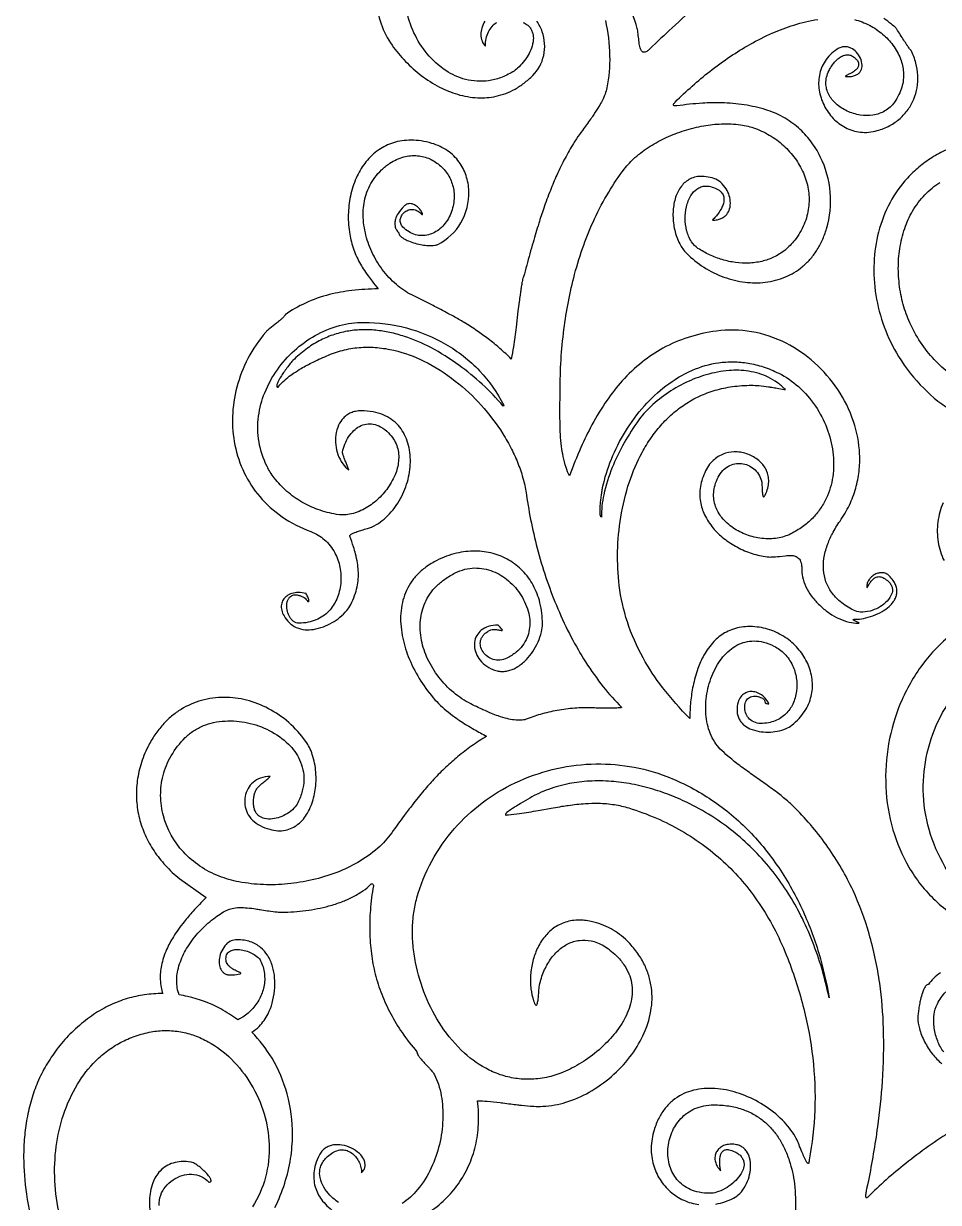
# Model space of a CAD drawing. Header units: metres. Extents: x 423 to 488, y 56 to 176.
# Drawn here: x 426.16 to 455.78, y 77.46 to 115.62 of the extents above; entities that cross this region are included whole.
import ezdxf

# ---------------------------------------------------------------- set-up
doc = ezdxf.new("R2010")
doc.units = ezdxf.units.M

msp = doc.modelspace()

# ---------------------------------------------------------------- linework, layer by layer
for points in [[(437.593833, 116.386056, 0.073475), (437.734302, 115.613564, 0.073555), (438.091886, 114.915508, 0.037257), (438.529012, 114.390948, 0.037556), (439.035367, 113.940975, 0.042413), (439.629759, 113.562786, 0.047984), (440.206945, 113.328234, 0.060043), (440.863694, 113.215397, 0.066926), (441.459969, 113.265268, 0.036944), (441.7709, 113.358375, 0.036175), (442.071194, 113.498695, 0.035987), (442.362326, 113.690012, 0.033029), (442.647787, 113.940059, 0.14417), (442.998778, 114.584026, 0.136793), (442.953113, 115.354061, 0.069472), (442.781843, 115.691351, 0.074681)], [(448.016311, 116.26735, 0.004111), (447.156168, 115.480109, 0.004834), (446.436821, 114.797685, -0.033739), (446.359444, 114.732342, -0.055678), (446.306161, 114.701651, -0.084784), (446.252948, 114.688506, -0.116094), (446.21317, 114.694849, -0.100345), (446.182032, 114.715667, -0.070512), (446.150332, 114.758184, -0.040498), (446.130643, 114.802399, -0.02679), (446.110133, 114.872559, -0.023126), (446.093886, 114.959571, -0.009298), (446.067596, 115.17805, 0.012), (446.041772, 115.383305, 0.032267), (446.025443, 115.458558, 0.028306), (445.677396, 116.459065, 0.029523)], [(442.339121, 115.656708, -0.048279), (442.459427, 115.58126, -0.05646), (442.546726, 115.496707, -0.056571), (442.608242, 115.401899, -0.055536), (442.647883, 115.293831, -0.085272), (442.662312, 115.089475, -0.063507), (442.600739, 114.822283, -0.042934), (442.495532, 114.598313, -0.037986), (442.337471, 114.367719, -0.037778), (442.156348, 114.174212, -0.050669), (441.997858, 114.055797, -0.046985), (441.601725, 113.866141, -0.051837), (441.215744, 113.767979, -0.05049), (440.843199, 113.751368, -0.049775), (440.469533, 113.810061, -0.084089), (439.831195, 114.097464, -0.072281), (439.228216, 114.642694, -0.063641), (438.800793, 115.318078, -0.064352), (438.560699, 116.071245, -0.076305)], [(444.996843, 115.719337, -0.049644), (445.13448, 114.579336, -0.05464), (445.042507, 113.539557, -0.040624), (444.984182, 113.33565, -0.030476), (444.868798, 113.077783, -0.018343), (444.755911, 112.879866, -0.01305), (444.580121, 112.612213, -0.004944), (444.518528, 112.52541, -0.001165), (444.252723, 112.160342, 0.007081), (444.061601, 111.891214, 0.012923), (443.962854, 111.739668, 0.016703), (443.6891, 111.259604, 0.015251), (443.423494, 110.715811, 0.012153), (443.214124, 110.219976, 0.010585), (442.999879, 109.640388, 0.007497), (442.839375, 109.15264, 0.005971), (442.654419, 108.535036, 0.00295), (442.551768, 108.168599, 0.00145), (442.349527, 107.421393, 0.312404), (442.341062, 107.415533, 0.034538), (442.316727, 107.334147, 0.010472), (442.302388, 107.263618, 0.005955), (442.281264, 107.138846, 0.002899), (442.267954, 107.050785, 0.002211), (442.251684, 106.935148), (442.236531, 106.822711, 0.004341), (442.205762, 106.607077, 0.003122), (442.16746, 106.306651), (442.106236, 105.789272, -0.008334), (442.019389, 105.15713, -0.013226), (441.947532, 104.761459, 0.01656), (441.583421, 105.102219, 0.016677), (441.200196, 105.415821, 0.014391), (440.839724, 105.675175, 0.013006), (440.425761, 105.939867, 0.009204), (440.075196, 106.142675, 0.007016), (439.606972, 106.393646, 0.002825), (439.420141, 106.489104, 0.000764), (438.726577, 106.837211, -0.062655), (438.231825, 107.167612, -0.055146), (437.77313, 107.663279, -0.050744), (437.434567, 108.234419, -0.052288), (437.226217, 108.844258, -0.061529), (437.158099, 109.510875, -0.070818), (437.252391, 110.086113, -0.041452), (437.370866, 110.37704, -0.04243), (437.532432, 110.637982, -0.044253), (437.74842, 110.880475, -0.041698), (438.018202, 111.094805, -0.080401), (438.469249, 111.300326, -0.08945), (438.913697, 111.339837, -0.082403), (439.313242, 111.23603, -0.080374), (439.667368, 111.00451, -0.079078), (439.930908, 110.674269, -0.079697), (440.07729, 110.281387, -0.0863), (440.088758, 109.83032, -0.07939), (439.941542, 109.363032, -0.098975), (439.641996, 108.977831, -0.114996), (439.268902, 108.781909, -0.065314), (439.055721, 108.755312, -0.066762), (438.847554, 108.784573, -0.06812), (438.641761, 108.873774, -0.060164), (438.442157, 109.030362, -0.112811), (438.369979, 109.145302, -0.117736), (438.356767, 109.274821, -0.092312), (438.395274, 109.392266, -0.082434), (438.480581, 109.500957, -0.08539), (438.599406, 109.577204, -0.092782), (438.726515, 109.604974, -0.110296), (438.8683, 109.577758, -0.094291), (439.007482, 109.483075, 0.035398), (439.053414, 109.443224, 0.120149), (439.070098, 109.436077, 0.171494), (439.076796, 109.437255, 0.198514), (439.080456, 109.441922, 0.094224), (439.081051, 109.448887, 0.045689), (439.078291, 109.462936, 0.074809), (439.047607, 109.529032, 0.041159), (438.966067, 109.632753, 0.060029), (438.845966, 109.734401, 0.081764), (438.740131, 109.781574, 0.062967), (438.67077, 109.790668, 0.067663), (438.606184, 109.78219, 0.071376), (438.539246, 109.753243, 0.05875), (438.469805, 109.698449, 0.052553), (438.287166, 109.472776, 0.073423), (438.200542, 109.283296, 0.058198), (438.18036, 109.162798, 0.067017), (438.189287, 109.056958, 0.075829), (438.231544, 108.9478, 0.066267), (438.312819, 108.841563, 0.106211), (438.322115, 108.798298, 0.075172), (438.355841, 108.746063, 0.046197), (438.399637, 108.704844, 0.031849), (438.4716, 108.655709, 0.039041), (438.619973, 108.582685, 0.027604), (438.84151, 108.508255, 0.024111), (439.064499, 108.458222, 0.027587), (439.262898, 108.434834, 0.044377), (439.473119, 108.440409, 0.087331), (439.576114, 108.47108, 0.146078), (440.318869, 109.168252, 0.140884), (440.576755, 110.190949, 0.07177), (440.485817, 110.701686, 0.0766), (440.26449, 111.134819, 0.086519), (439.889217, 111.500818, 0.08025), (439.37846, 111.741349, 0.032202), (439.030047, 111.817647, 0.036141), (438.713158, 111.842717, 0.037648), (438.411401, 111.821996, 0.03988), (438.13292, 111.758686, 0.076318), (437.658977, 111.526463, 0.071447), (437.247003, 111.142212, 0.05937), (436.960682, 110.684454, 0.05242), (436.759441, 110.107501, 0.047559), (436.676909, 109.503566, 0.045699), (436.708965, 108.870129, 0.045175), (436.829232, 108.361496, 0.045078), (437.039249, 107.881667, 0.016788), (437.157371, 107.682919, 0.014025), (437.313127, 107.454202, 0.008878), (437.44481, 107.278685, 0.006078), (437.644732, 107.028184, 0.028732), (436.785793, 106.978785, 0.033824), (436.066871, 106.846091, 0.044236), (435.285161, 106.570841, 0.048357), (434.628363, 106.191629, -0.170966), (434.62006, 106.168057, -0.036277), (434.541965, 106.0842, -0.011645), (434.476124, 106.025851, -0.006054), (434.3456, 105.918179), (434.13351, 105.748526, 0.010685), (434.028585, 105.659508, 0.035918), (433.999935, 105.630202, 0.054774), (433.426715, 104.779279, 0.056519), (433.066658, 103.852239, 0.056364), (432.927481, 102.898716, 0.058486), (433.005888, 101.973146, 0.062045), (433.307098, 101.080038, 0.063575), (433.808363, 100.308552, 0.06688), (434.532865, 99.654861, 0.062197), (435.464818, 99.174088, -0.093351), (435.904518, 98.911595, -0.08954), (436.234918, 98.492697, -0.074293), (436.402971, 98.019, -0.071639), (436.428788, 97.498596, -0.078087), (436.299092, 96.989219, -0.088614), (436.04406, 96.601602, -0.051635), (435.853565, 96.438227, -0.051721), (435.63398, 96.317588, -0.052654), (435.376749, 96.239756, -0.047187), (435.078362, 96.211533, -0.077648), (434.99117, 96.225156, -0.073772), (434.907875, 96.266139, -0.057914), (434.842853, 96.323193, -0.048577), (434.781506, 96.405968, -0.074751), (434.704752, 96.591898, -0.072816), (434.68478, 96.797365, -0.044643), (434.698738, 96.898084, -0.054388), (434.726252, 96.976968, -0.072768), (434.775302, 97.050298, -0.083822), (434.835499, 97.097863, -0.090037), (434.91502, 97.12438, -0.072778), (435.018435, 97.124068, -0.057659), (435.130759, 97.093765, -0.039972), (435.280976, 97.019601, 0.031087), (435.367679, 96.917837, 0.181626), (435.389007, 96.907701, 0.282425), (435.395897, 96.911168, 0.138006), (435.400012, 96.925486, 0.044445), (435.398641, 96.941896, 0.02292), (435.391746, 96.973028, 0.02169), (435.374568, 97.027182, 0.015876), (435.345619, 97.099183, 0.021521), (435.313269, 97.164959, 0.209409), (435.30705, 97.169765, 0.059224), (435.054361, 97.201945, 0.073519), (434.850738, 97.173579, 0.084354), (434.679936, 97.090334, 0.098113), (434.567899, 96.970886, 0.103594), (434.511219, 96.816251, 0.092711), (434.518564, 96.632759, 0.080283), (434.595126, 96.443889, 0.060084), (434.762763, 96.230271, 0.09146), (434.988665, 96.074731, 0.084457), (435.27594, 96.000748, 0.061095), (435.547182, 96.011195, 0.049991), (435.867334, 96.09651, 0.04035), (436.146948, 96.228484, 0.040027), (436.403897, 96.404898, 0.045629), (436.624649, 96.620185, 0.060847), (436.752579, 96.813252, 0.029412), (436.880391, 97.111523, 0.03378), (436.958086, 97.383247, 0.033907), (436.995943, 97.645849, 0.033126), (436.998431, 97.917398, 0.02679), (436.971407, 98.160671, 0.021963), (436.909733, 98.452719, 0.013666), (436.843487, 98.683647, 0.009082), (436.72811, 99.026221, -0.175849), (436.728204, 99.044613, -0.108637), (436.743964, 99.069217, -0.050037), (436.766701, 99.087781, -0.028446), (436.811229, 99.113741, -0.02631), (436.88935, 99.148474, -0.014134), (437.039441, 99.20114, -0.00521), (437.111434, 99.223315, -0.00209), (437.291644, 99.275953, 0.00762), (437.421667, 99.315498, 0.038309), (437.446735, 99.325716, 0.080806), (437.947643, 99.687044, 0.071522), (438.364799, 100.245198, 0.062656), (438.608674, 100.86681, 0.065651), (438.683483, 101.499934, 0.03746), (438.655136, 101.819814, 0.041347), (438.584284, 102.102094, 0.048085), (438.45905, 102.379052, 0.052039), (438.294712, 102.606954, 0.057298), (438.072084, 102.805227, 0.055255), (437.801257, 102.954142, 0.053204), (437.482136, 103.047993, 0.04496), (437.090411, 103.083288, 0.047078), (436.911871, 103.06644, 0.052921), (436.759092, 103.020196, 0.052115), (436.628547, 102.948235, 0.051567), (436.514404, 102.849932, 0.085438), (436.361753, 102.620118, 0.071166), (436.272404, 102.301938, 0.059279), (436.268162, 101.981803, 0.058873), (436.339383, 101.667416, 0.069683), (436.492902, 101.372195, 0.08316), (436.690311, 101.174475), (436.69094, 101.177999), (436.689738, 101.182451), (436.686353, 101.192575), (436.679875, 101.210047), (436.664471, 101.249055), (436.590419, 101.430546, -0.004094), (436.541082, 101.555402, -0.007331), (436.51513, 101.625738, -0.022176), (436.486103, 101.721448, -0.112349), (436.485576, 101.741422, -0.045957), (436.564662, 102.007178, -0.048525), (436.685503, 102.240391, -0.056184), (436.854025, 102.445706, -0.066615), (437.034182, 102.579344, -0.08418), (437.256744, 102.657379, -0.088252), (437.481858, 102.655851, -0.085958), (437.71687, 102.56891, -0.064985), (437.978776, 102.36748, -0.053397), (438.136626, 102.171762, -0.056702), (438.241515, 101.959381, -0.052233), (438.294548, 101.74367, -0.048615), (438.303981, 101.505277, -0.076678), (438.211176, 101.07127, -0.063065), (437.957849, 100.595966, -0.055565), (437.607652, 100.202007, -0.058646), (437.19988, 99.913371, -0.075498), (436.710949, 99.73595, -0.093467), (436.289574, 99.731316, -0.042171), (435.692302, 99.890002, -0.045338), (435.170775, 100.13209, -0.048467), (434.689366, 100.477274, -0.047744), (434.276661, 100.914585, -0.023933), (434.14796, 101.097484, -0.025426), (434.044365, 101.280752, -0.07452), (433.786079, 102.073722, -0.074142), (433.770906, 102.911761, -0.063478), (433.970133, 103.670758, -0.05865), (434.377559, 104.415398, -0.054765), (434.931444, 105.037778, -0.055452), (435.599577, 105.518153, -0.061735), (436.388284, 105.841662, -0.066582), (437.172217, 105.946519, -0.064776), (438.556472, 105.76643, -0.066135), (439.820835, 105.245496, -0.071858), (440.924885, 104.37732, -0.074466), (441.704157, 103.267807), (441.687315, 103.239736, 0.029453), (441.010551, 103.943251, 0.029397), (440.254452, 104.563622, 0.035822), (439.343205, 105.130771, 0.041892), (438.497939, 105.489512, 0.026242), (438.015684, 105.620474, 0.028812), (437.565934, 105.690789, 0.033266), (437.084037, 105.705719, 0.035455), (436.634159, 105.657663, 0.038859), (436.171003, 105.536943, 0.03865), (435.729661, 105.345167, 0.038951), (435.299769, 105.072619, 0.035639), (434.87949, 104.708333, 0.022516), (434.822718, 104.646203, 0.01094), (434.714725, 104.510861, 0.009972), (434.604395, 104.360063, 0.011195), (434.511889, 104.221699, 0.019503), (434.413667, 104.053262, 0.037563), (434.372915, 103.960474, 0.043743), (434.358891, 103.905852, 0.088205), (434.359231, 103.877723, 0.18481), (434.37268, 103.85596, 0.164403), (434.399737, 103.846816, -0.040971), (434.521995, 103.991335, -0.029583), (434.717615, 104.165557, -0.019486), (434.903276, 104.30078, -0.015444), (435.148834, 104.454609, -0.018193), (435.538116, 104.663433, -0.01462), (436.038477, 104.890942, -0.041961), (436.553502, 105.057986, -0.041778), (437.0915, 105.137238, -0.037911), (437.607458, 105.130512, -0.035424), (438.15257, 105.042744, -0.058454), (439.123108, 104.691513, -0.050166), (440.138419, 104.048931, -0.043167), (440.978877, 103.264732, -0.043002), (441.675154, 102.344592, -0.022855), (441.957185, 101.847561, -0.024545), (442.174833, 101.36194, -0.027648), (442.344738, 100.844009, -0.030828), (442.441909, 100.364814, 0.016056), (442.599611, 99.449076, 0.015694), (442.820069, 98.524356, 0.016695), (443.113592, 97.571464, 0.017417), (443.456575, 96.679318, 0.019823), (443.889914, 95.762415, 0.021657), (444.354758, 94.958858, 0.02569), (444.929126, 94.152823, 0.028735), (445.517951, 93.49213, -0.455737), (445.517274, 93.483509, -0.073747), (445.511785, 93.480524, -0.031773), (445.49794, 93.476432, -0.026701), (445.471031, 93.4718, -0.012441), (445.41271, 93.466409, -0.01078), (445.311375, 93.46177, -0.005769), (445.121872, 93.459373, -0.004875), (444.800281, 93.462152, -0.007298), (444.585591, 93.469237, 0.028016), (444.072722, 93.464911, 0.025325), (443.509173, 93.399764, 0.025437), (442.954205, 93.277645, 0.02827), (442.469418, 93.114847, -0.075528), (442.298212, 93.074808, -0.051181), (442.039611, 93.080836, -0.029935), (441.820934, 93.121856, -0.021912), (441.52972, 93.208473, -0.013347), (441.305735, 93.292681, -0.010684), (441.031337, 93.411184, -0.005377), (440.880934, 93.481952, -0.003275), (440.636053, 93.602394, -0.058177), (440.085159, 93.96322, -0.054827), (439.601332, 94.46704, -0.054617), (439.243078, 95.056, -0.059663), (439.045544, 95.655737, -0.073117), (439.010693, 96.312445, -0.082542), (439.159354, 96.876577, -0.045761), (439.315902, 97.153947, -0.04414), (439.526943, 97.407827, -0.043156), (439.794363, 97.634355, -0.038242), (440.133431, 97.837647, -0.053707), (440.447076, 97.954393, -0.05654), (440.762134, 97.997528, -0.051728), (441.056706, 97.973835, -0.049047), (441.356023, 97.887233, -0.081801), (441.856865, 97.585039, -0.075811), (442.269489, 97.108203, -0.081845), (442.513374, 96.529218, -0.098251), (442.534088, 96.00474, -0.060605), (442.45627, 95.731509, -0.061544), (442.316894, 95.488903, -0.062269), (442.106251, 95.271134, -0.053553), (441.810081, 95.081026, -0.093685), (441.583832, 95.016745, -0.098518), (441.361225, 95.040521, -0.084388), (441.177732, 95.134003, -0.084639), (441.035924, 95.282501, -0.095244), (440.955889, 95.469931, -0.109613), (440.956724, 95.647531, -0.061973), (440.990018, 95.739643, -0.058249), (441.047708, 95.826367, -0.055266), (441.130047, 95.90416, -0.045769), (441.246174, 95.976179, -0.077464), (441.32634, 96.001772, -0.057217), (441.439871, 96.006327, -0.021064), (441.469513, 96.002863, -0.004595), (441.604342, 95.980046, 0.023445), (441.638381, 95.975598, 0.065783), (441.650648, 95.976191, 0.238963), (441.659151, 95.982639, 0.207317), (441.659685, 95.994763, 0.088436), (441.642695, 96.023027, 0.016936), (441.526001, 96.147906, 0.073546), (441.204225, 96.100318, 0.094864), (440.980073, 95.982818, 0.097335), (440.832008, 95.808717, 0.09663), (440.760029, 95.590076, 0.086891), (440.771053, 95.360453, 0.078241), (440.865019, 95.12346, 0.076086), (441.03889, 94.910862, 0.067539), (441.294196, 94.736752, 0.047958), (441.450783, 94.676412, 0.051097), (441.606066, 94.64978, 0.047714), (441.753915, 94.653861, 0.044948), (441.907339, 94.687011, 0.070487), (442.165815, 94.809761, 0.056341), (442.439892, 95.039058, 0.043508), (442.647586, 95.298751, 0.041646), (442.815452, 95.602843, 0.045767), (442.926332, 95.926894, 0.059623), (442.957616, 96.188314, 0.05878), (442.877144, 96.870473, 0.066319), (442.658324, 97.439206, 0.067142), (442.317674, 97.902689, 0.068648), (441.875161, 98.250267, 0.066724), (441.359954, 98.465355, 0.063644), (440.780201, 98.544169, 0.061779), (440.174098, 98.473913, 0.056271), (439.545515, 98.24359, 0.040938), (439.185119, 98.024866, 0.046063), (438.903162, 97.777885, 0.046215), (438.685327, 97.501229, 0.046568), (438.523464, 97.191508, 0.04191), (438.424547, 96.877015, 0.038677), (438.373421, 96.523544, 0.032973), (438.373283, 96.185479, 0.029694), (438.420034, 95.813079, 0.048226), (438.615908, 95.133526, 0.042814), (438.971231, 94.420992, 0.040786), (439.42432, 93.799162, 0.046243), (439.91306, 93.327932, 0.017173), (440.183279, 93.126575, 0.014656), (440.514253, 92.911268, 0.008372), (440.750487, 92.772635, 0.005001), (441.151975, 92.551241, 0.018513), (440.670314, 92.23743, 0.018897), (440.222725, 91.895577, 0.016993), (439.835127, 91.552856, 0.015802), (439.443372, 91.157788, 0.01227), (439.120769, 90.793691, 0.010141), (438.750579, 90.336122, 0.006045), (438.48458, 89.984655, 0.003879), (438.08101, 89.428824, -0.058069), (437.627078, 88.927932, -0.049254), (436.979109, 88.465238, -0.039143), (436.303712, 88.144438, -0.035092), (435.505949, 87.901998, -0.032296), (434.708934, 87.773125, -0.033226), (433.924448, 87.750125, -0.037577), (433.135663, 87.839029, -0.044985), (432.497525, 88.020641, -0.11487), (431.336953, 88.807684, -0.12101), (430.691678, 89.974121, -0.063706), (430.600478, 90.634633, -0.06544), (430.67867, 91.27917, -0.069329), (430.941292, 91.918334, -0.064366), (431.395474, 92.50737, -0.05163), (431.664962, 92.726289, -0.049218), (431.987824, 92.894663, -0.0426), (432.316395, 92.995294, -0.039039), (432.687901, 93.04538, -0.066961), (433.410917, 92.989052, -0.064735), (434.117717, 92.738424, -0.07497), (434.736642, 92.296834, -0.091739), (435.097881, 91.789177, -0.056796), (435.205111, 91.467776, -0.057939), (435.235894, 91.13703, -0.058874), (435.185805, 90.78303, -0.051414), (435.041353, 90.400315, -0.076637), (434.915025, 90.222093, -0.060763), (434.701219, 90.049259, -0.053295), (434.459638, 89.931978, -0.058221), (434.220111, 89.876106, -0.0809), (433.965493, 89.888489, -0.107841), (433.790384, 89.967719, -0.066228), (433.713297, 90.04277, -0.062815), (433.6549, 90.139959, -0.0579), (433.618582, 90.257397, -0.046094), (433.604395, 90.410963, -0.035154), (433.617186, 90.592672, -0.048998), (433.648094, 90.71981, -0.051549), (433.69593, 90.821577, -0.049481), (433.765996, 90.91543, -0.0263), (433.818226, 90.966897, -0.012268), (433.938305, 91.068226, 0.010145), (434.070519, 91.178837, 0.017112), (434.145228, 91.2486, 0.083571), (433.834362, 91.196275, 0.094573), (433.592437, 91.057085, 0.086118), (433.428858, 90.858203, 0.082303), (433.335954, 90.605462, 0.079169), (433.327881, 90.336545, 0.079073), (433.403825, 90.078111, 0.086123), (433.57129, 89.841265, 0.080139), (433.824097, 89.659413, 0.045674), (434.131, 89.539541, 0.056741), (434.392796, 89.495217, 0.061115), (434.637597, 89.51182, 0.064321), (434.859107, 89.584799, 0.057313), (435.044543, 89.701375, 0.051159), (435.219225, 89.873477, 0.041745), (435.352284, 90.065009, 0.036254), (435.469343, 90.306568, 0.059145), (435.604772, 90.814389, 0.054199), (435.62436, 91.387259, 0.061219), (435.509661, 91.96374, 0.075534), (435.293719, 92.389414, 0.057195), (434.746499, 92.99536, 0.059077), (434.095747, 93.444395, 0.059339), (433.381134, 93.719467, 0.062436), (432.658726, 93.80965, 0.067777), (431.923518, 93.709143, 0.069897), (431.263651, 93.421733, 0.036419), (430.953597, 93.198904, 0.035275), (430.669655, 92.925508, 0.03502), (430.415446, 92.600511, 0.032544), (430.191519, 92.217198, 0.042503), (429.956567, 91.626714, 0.045201), (429.835827, 91.041313, 0.045087), (429.822565, 90.463456, 0.045193), (429.913009, 89.893931, 0.043467), (430.099681, 89.357176, 0.041705), (430.386159, 88.838878, 0.039669), (430.754846, 88.371208, 0.037308), (431.218369, 87.939977), (432.072036, 87.330215, 0.011741), (431.649606, 86.887465, 0.016112), (431.360174, 86.548141, 0.027523), (431.012832, 86.060533, 0.035481), (430.792938, 85.651231, 0.053312), (430.623588, 85.132465, 0.063719), (430.586259, 84.67686, 0.037242), (430.616897, 84.422687, 0.029275), (430.668725, 84.222183), (430.668725, 84.222183, 0.019176), (430.369658, 84.214163, 0.037576), (429.798178, 84.133467, 0.03737), (429.242112, 83.96747, 0.038211), (428.693958, 83.708612, 0.036619), (428.168677, 83.356312, 0.031304), (427.665234, 82.908868, 0.032633), (427.240917, 82.42154, 0.031495), (426.899042, 81.90892, 0.031021), (426.619543, 81.349275, 0.028393), (426.418317, 80.788266, 0.026822), (426.272042, 80.174579, 0.023782), (426.192547, 79.579506, 0.022048), (426.165903, 78.932513, 0.036492), (426.256988, 77.734462, 0.031787), (426.547657, 76.38651, 0.026071)], [(441.095954, 115.697985, 0.057804), (440.996776, 115.471603, 0.069942), (440.964632, 115.269566, 0.096811), (441.002522, 115.055135, 0.10475), (441.112423, 114.886162, -0.053071), (441.139078, 115.136578, -0.060306), (441.211486, 115.346227, -0.064961), (441.329059, 115.524605, -0.069779), (441.478817, 115.655679, -0.072117)], [(456.202016, 79.778493, 0.026467), (454.720824, 78.729448, 0.029068), (453.486157, 77.63056, -0.075158), (453.458797, 77.610385, -0.199313), (453.445599, 77.60917, -0.202323), (453.436447, 77.616892, -0.085667), (453.428365, 77.643041, -0.052967), (453.427207, 77.693381, -0.021331), (453.442819, 77.817139, -0.008676), (453.459113, 77.903969, -0.00576), (453.48742, 78.033991), (453.520069, 78.174736, 0.014937), (453.81375, 79.907131, 0.017726), (453.965425, 81.380159, 0.02396), (453.998304, 83.08826, 0.02777), (453.874325, 84.557376, 0.035145), (453.532895, 86.159433, 0.038647), (453.011496, 87.555247, 0.04419), (452.200876, 88.96099, 0.043528), (451.141665, 90.222628, 0.018109), (450.888575, 90.458021, 0.014489), (450.553803, 90.730956, 0.007274), (450.343182, 90.887926, 0.003699), (449.922377, 91.187407, -0.00345), (449.497411, 91.48953, -0.007112), (449.294382, 91.640427, -0.014554), (448.96335, 91.909481, -0.018454), (448.716814, 92.13846, -0.05317), (448.535264, 92.363354, -0.048193), (448.389049, 92.646549, -0.040174), (448.299882, 92.934811, -0.035906), (448.250147, 93.268625, -0.061262), (448.28069, 93.928549, -0.06006), (448.472447, 94.574446, -0.033582), (448.626228, 94.872951, -0.037514), (448.800404, 95.118044, -0.045178), (449.02225, 95.340898, -0.051544), (449.250739, 95.495336, -0.060876), (449.523503, 95.601062, -0.062388), (449.806827, 95.636249, -0.062605), (450.11254, 95.597494, -0.053176), (450.452049, 95.470709, -0.085857), (450.798191, 95.215703, -0.082009), (451.052515, 94.844684, -0.070761), (451.176592, 94.437779, -0.070349), (451.182676, 94.009958, -0.078361), (451.061898, 93.594093, -0.088259), (450.839666, 93.279565, -0.050426), (450.677259, 93.148541, -0.049832), (450.489826, 93.051317, -0.050084), (450.272575, 92.989118, -0.044719), (450.020619, 92.966538, -0.10756), (449.797036, 93.015199, -0.115568), (449.628331, 93.145782, -0.09132), (449.535126, 93.316456, -0.089785), (449.507804, 93.512296, -0.107679), (449.556243, 93.698115, -0.137935), (449.658476, 93.809256, -0.079939), (449.737624, 93.842109, -0.069688), (449.835335, 93.851395, -0.060168), (449.943179, 93.833483, -0.044747), (450.079782, 93.779836, -0.06839), (450.122587, 93.750538, -0.095976), (450.144839, 93.720816, -0.050971), (450.148971, 93.709476, -0.013007), (450.159339, 93.663449, 0.092259), (450.170296, 93.635982, 0.119564), (450.186783, 93.620019, 0.092036), (450.217699, 93.608814, 0.041058), (450.290669, 93.602812, 0.067132), (450.164023, 93.788842, 0.07515), (450.00867, 93.9168, 0.078688), (449.833921, 93.986988, 0.088624), (449.666635, 93.99504, 0.100215), (449.506533, 93.940477, 0.098772), (449.37813, 93.826689, 0.093017), (449.292193, 93.65465, 0.069552), (449.256724, 93.400902, 0.051823), (449.271939, 93.254498, 0.057193), (449.314091, 93.127881, 0.054113), (449.378593, 93.021187, 0.050897), (449.469263, 92.924555, 0.077484), (449.672827, 92.796689, 0.059681), (449.971438, 92.708563, 0.045162), (450.261204, 92.686064, 0.04369), (450.56009, 92.716082, 0.05077), (450.846355, 92.801156, 0.070563), (451.032057, 92.910266, 0.037945), (451.265926, 93.12725, 0.041918), (451.443769, 93.354895, 0.042312), (451.573233, 93.594818, 0.043707), (451.65699, 93.845129, 0.080936), (451.693206, 94.333522, 0.07538), (451.569356, 94.844089, 0.067238), (451.312199, 95.290396, 0.064393), (450.931943, 95.670491, 0.067562), (450.445789, 95.949915, 0.068192), (449.907536, 96.087676, 0.035967), (449.6009, 96.100712, 0.040564), (449.330334, 96.070693, 0.041315), (449.08317, 96.001179, 0.042339), (448.856616, 95.894141, 0.073078), (448.50449, 95.614077, 0.060997), (448.186933, 95.179596, 0.042409), (447.989823, 94.743548, 0.034592), (447.833084, 94.178574, 0.025897), (447.756314, 93.669524, 0.02448), (447.729668, 93.125607, -0.032272), (446.848321, 94.128711, -0.037521), (446.217398, 95.088883, -0.047034), (445.707161, 96.255357, -0.049908), (445.446871, 97.426993, -0.035063), (445.39308, 98.528886, -0.034681), (445.494051, 99.639639, -0.039525), (445.772618, 100.782924, -0.044867), (446.183813, 101.735036, -0.026884), (446.473048, 102.20562, -0.029034), (446.787839, 102.608794, -0.032707), (447.167936, 102.988163, -0.034404), (447.574325, 103.297273, -0.037149), (448.043721, 103.558125, -0.036848), (448.55054, 103.748486, -0.037131), (449.108126, 103.868151, -0.034308), (449.723756, 103.910443, -0.021144), (449.961907, 103.900368, -0.01583), (450.278079, 103.863456, -0.003809), (450.38548, 103.84662, -0.002437), (450.552984, 103.818213), (450.787387, 103.777423), (450.82832, 103.770463, 0.041321), (450.563767, 103.994564, 0.041887), (450.269775, 104.169388, 0.038493), (449.968463, 104.288274, 0.036268), (449.6335, 104.365417, 0.059472), (448.997739, 104.387708, 0.050246), (448.258261, 104.249962, 0.041087), (447.598752, 103.996664, 0.039479), (446.963612, 103.626449, 0.041544), (446.403889, 103.164774, 0.049368), (446.010557, 102.697228, 0.025039), (445.551086, 101.948951, 0.028469), (445.219505, 101.251321, 0.042549), (444.944925, 100.369058, 0.054222), (444.866437, 99.64741, -0.22875), (444.852675, 99.653291, -0.10495), (444.837428, 99.680671, -0.041078), (444.830411, 99.712524, -0.022184), (444.824967, 99.772602, -0.021032), (444.824549, 99.878343, -0.011942), (444.836083, 100.06416, -0.006805), (444.851152, 100.215129, -0.006014), (444.872577, 100.385464, -0.005779), (444.894633, 100.532681, -0.012581), (444.907241, 100.599894, -0.043736), (445.188775, 101.516489, -0.041472), (445.645124, 102.41863, -0.043764), (446.261426, 103.248661, -0.048135), (446.950447, 103.88855, -0.059685), (447.811979, 104.396835, -0.067787), (448.65968, 104.639147, -0.038461), (449.13684, 104.670768, -0.038345), (449.614661, 104.628917, -0.038877), (450.105596, 104.507876, -0.036066), (450.609295, 104.299916, -0.066848), (451.246469, 103.866667, -0.061838), (451.793236, 103.239017, -0.057298), (452.165909, 102.520807, -0.058944), (452.357813, 101.757872, -0.067403), (452.353004, 100.947358, -0.074912), (452.144184, 100.247794, -0.042215), (451.947489, 99.907425, -0.042118), (451.695905, 99.60419, -0.042913), (451.379105, 99.332845, -0.039732), (450.99351, 99.100095, -0.078129), (450.570963, 98.965809, -0.06722), (450.056529, 98.956792, -0.058489), (449.572402, 99.071966, -0.06006), (449.140326, 99.291651, -0.072698), (448.770104, 99.626653, -0.087028), (448.563649, 99.990143, -0.104006), (448.502242, 100.43996, -0.052083), (448.544916, 100.680358, -0.046006), (448.645247, 100.937736, -0.072199), (448.793928, 101.151468, -0.080413), (448.979066, 101.294672, -0.07612), (449.183062, 101.3682, -0.075444), (449.40162, 101.377691, -0.073405), (449.6113, 101.323311, -0.073101), (449.797157, 101.210321, -0.077269), (449.949776, 101.037841, -0.073092), (450.049929, 100.81609, -0.045328), (450.055764, 100.785369, -0.011911), (450.064462, 100.66691, 0.001713), (450.073394, 100.498212, 0.007346), (450.076188, 100.458926, 0.027677), (450.091965, 100.347812, 0.089995), (450.104728, 100.315472, 0.174449), (450.117986, 100.304969, 0.222012), (450.131434, 100.306487, 0.100253), (450.145237, 100.319324, 0.039558), (450.169701, 100.359885, 0.050821), (450.253916, 100.582211, 0.058313), (450.283683, 100.78743, 0.057832), (450.266834, 100.978429, 0.058023), (450.206819, 101.159871, 0.098769), (449.997643, 101.445408, 0.086894), (449.659291, 101.661464, 0.083701), (449.2647, 101.752991, 0.088673), (448.884589, 101.708708, 0.050959), (448.693751, 101.629215, 0.05119), (448.523757, 101.513213, 0.053195), (448.370012, 101.352553, 0.048404), (448.240184, 101.145648, 0.036715), (448.132628, 100.884177, 0.040034), (448.071779, 100.632062, 0.039837), (448.052838, 100.387112, 0.040253), (448.072977, 100.144796, 0.071258), (448.207675, 99.717928, 0.06272), (448.483166, 99.291148, 0.050573), (448.827013, 98.956897, 0.045956), (449.26871, 98.668558, 0.044027), (449.7477, 98.466892, 0.04657), (450.227568, 98.360879, 0.038072), (450.377916, 98.353619, 0.022818), (450.628155, 98.372042), (450.81829, 98.395006, -0.012804), (450.922176, 98.40329, -0.01931), (450.991289, 98.404351, -0.03301), (451.076807, 98.396698, -0.044003), (451.139376, 98.381174, -0.060762), (451.20396, 98.349775, -0.065456), (451.254777, 98.306569, -0.06465), (451.296171, 98.246877, -0.051184), (451.329719, 98.161632, -0.039792), (451.348606, 98.06504, -0.028398), (451.356427, 97.927458, 0.067937), (451.396107, 97.636769, 0.056318), (451.528452, 97.309085, 0.043945), (451.712483, 97.03075, 0.03932), (451.966753, 96.758153, 0.037435), (452.25469, 96.531561, 0.039864), (452.554668, 96.362893, 0.048389), (452.890045, 96.245831, 0.059852), (453.175535, 96.211533, 0.045516), (453.201062, 96.213862, 0.234435), (453.205257, 96.217001, 0.318326), (453.204669, 96.220923, 0.068124), (453.191418, 96.231417, 0.024874), (453.180203, 96.237312, 0.003449), (453.097099, 96.275161, -0.024831), (453.032645, 96.307911, -0.111683), (453.020658, 96.318905, -0.292793), (453.020389, 96.326279, -0.182771), (453.029166, 96.33332, -0.056339), (453.046286, 96.336825, -0.022351), (453.090173, 96.338788, 0.048737), (453.347588, 96.363939, 0.039563), (453.654075, 96.450042, 0.042547), (453.955912, 96.591407, 0.051658), (454.178519, 96.752446, 0.035481), (454.281669, 96.858745, 0.042147), (454.353668, 96.960629, 0.053191), (454.408459, 97.081801, 0.059212), (454.43222, 97.198959, 0.064778), (454.426128, 97.326926, 0.058942), (454.385264, 97.461557, 0.052395), (454.309956, 97.593966, 0.040916), (454.183891, 97.742543, 0.089663), (454.078813, 97.815446, 0.092029), (453.957853, 97.845581, 0.074159), (453.842909, 97.835506, 0.065029), (453.720166, 97.788554, 0.058166), (453.615259, 97.715011, 0.059591), (453.532401, 97.621322, 0.070545), (453.474336, 97.505362, 0.08102), (453.45613, 97.393742, 0.056017), (453.459362, 97.364982, 0.368287), (453.463355, 97.362001, 0.207932), (453.468264, 97.364523, 0.036697), (453.485529, 97.389076), (453.523398, 97.455317, -0.009771), (453.552929, 97.50403, -0.01249), (453.577706, 97.541075, -0.050326), (453.663928, 97.640367, -0.07283), (453.738627, 97.69255, -0.123326), (453.850118, 97.717359, -0.109735), (453.974258, 97.686315, -0.048882), (454.12276, 97.592935, -0.066675), (454.213266, 97.501195, -0.076754), (454.268485, 97.398232, -0.08257), (454.287336, 97.291173, -0.125641), (454.240979, 97.102105, -0.08505), (454.06612, 96.876855, -0.061483), (453.834465, 96.71211, -0.059538), (453.561532, 96.604224, -0.078448), (453.254253, 96.573106, -0.102354), (453.024491, 96.634141, -0.054935), (452.595212, 96.911364, -0.067864), (452.312164, 97.213914, -0.069373), (452.136678, 97.552589, -0.06752), (452.057033, 97.936215, -0.055188), (452.071903, 98.304129, -0.046501), (452.177213, 98.727856, -0.03675), (452.342229, 99.107526, -0.031826), (452.59082, 99.515644, 0.0413), (452.89432, 100.035811, 0.042697), (453.099704, 100.581003, 0.040483), (453.206259, 101.12331, 0.039567), (453.225478, 101.688404, 0.070595), (453.027253, 102.741514, 0.065558), (452.517449, 103.775846, 0.063103), (451.765603, 104.641936, 0.064983), (450.846235, 105.271005, 0.074256), (449.730083, 105.643425, 0.07674), (448.591336, 105.666918, 0.044652), (447.670636, 105.459294, 0.047736), (446.859481, 105.110165, 0.043631), (446.181877, 104.657404, 0.040441), (445.54299, 104.053696, 0.032211), (445.049108, 103.428337, 0.027474), (444.561625, 102.631679, 0.020053), (444.204159, 101.89934, 0.016468), (443.835143, 100.978283, -0.037099), (443.723735, 101.249712, -0.029154), (443.628875, 101.610612, -0.01955), (443.578206, 101.92531, -0.015323), (443.541698, 102.330307, -0.00913), (443.529177, 102.63554, -0.006517), (443.525023, 103.063484), (443.530262, 103.736262, -0.031085), (443.653664, 105.719256, -0.034033), (444.00063, 107.500886, -0.020869), (444.296691, 108.450864, -0.022655), (444.644486, 109.299032, -0.026364), (445.102534, 110.163688, -0.028552), (445.610474, 110.910999, -0.048703), (445.953759, 111.278469, -0.039876), (446.445146, 111.646145, -0.033271), (446.967145, 111.928709, -0.031209), (447.557657, 112.155868, -0.031987), (448.177404, 112.308108, -0.035015), (448.757175, 112.370338, -0.043408), (449.367465, 112.339898, -0.053093), (449.852869, 112.219729, -0.051884), (450.363465, 111.971541, -0.05166), (450.814116, 111.622257, -0.052096), (451.178173, 111.193631, -0.054868), (451.429726, 110.722465, -0.061178), (451.570625, 110.189739, -0.064599), (451.57446, 109.667666, -0.070128), (451.429518, 109.126522, -0.06492), (451.123078, 108.605171, -0.05773), (450.810216, 108.28661, -0.059365), (450.44238, 108.055739, -0.052796), (450.060572, 107.922217, -0.048827), (449.627271, 107.864093, -0.042098), (449.213018, 107.88415, -0.039208), (448.777677, 107.97735, -0.03668), (448.371506, 108.131443, -0.036802), (447.993521, 108.342626, -0.106663), (447.783298, 108.557183, -0.079987), (447.626967, 108.92383, -0.058943), (447.579164, 109.302257, -0.058054), (447.620931, 109.68723, -0.075136), (447.764533, 110.053079, -0.106379), (447.951937, 110.259982, -0.07263), (448.088071, 110.330481, -0.073743), (448.236494, 110.358351, -0.070373), (448.400298, 110.341565, -0.055309), (448.596508, 110.269243, -0.084589), (448.745118, 110.160337, -0.111871), (448.817937, 110.040704, -0.092611), (448.835016, 109.918862, -0.070479), (448.805202, 109.760557, -0.042106), (448.750245, 109.634473, -0.032011), (448.654339, 109.481228, -0.020827), (448.565062, 109.367341, -0.019727), (448.461382, 109.255141, 0.045292), (448.615589, 109.269138, 0.054913), (448.738058, 109.305786, 0.058205), (448.840806, 109.364174, 0.06145), (448.922299, 109.440976, 0.105893), (449.016075, 109.620543, 0.087204), (449.039645, 109.864523, 0.071002), (448.986708, 110.101887, 0.068047), (448.865752, 110.324841, 0.079041), (448.674858, 110.513715, 0.086219), (448.452956, 110.620992, 0.047361), (448.194066, 110.669078, 0.05813), (447.979365, 110.663252, 0.061418), (447.787736, 110.611053, 0.063282), (447.619941, 110.516087, 0.055398), (447.487682, 110.392357, 0.049001), (447.370449, 110.224655, 0.039866), (447.289009, 110.048237, 0.03472), (447.226652, 109.834112, 0.05705), (447.183119, 109.400191, 0.053224), (447.239209, 108.936321, 0.061528), (447.402743, 108.487738, 0.078388), (447.623732, 108.183971, 0.054451), (448.187957, 107.730864, 0.054874), (448.831986, 107.413245, 0.056182), (449.517795, 107.248111, 0.060609), (450.172021, 107.246167, 0.069451), (450.825314, 107.417705, 0.073714), (451.370615, 107.746518, 0.039069), (451.61668, 107.984109, 0.037626), (451.83149, 108.26691, 0.037015), (452.010678, 108.594608, 0.033747), (452.154547, 108.978077, 0.094645), (452.275822, 110.154448, 0.093363), (451.953607, 111.308876, 0.04809), (451.638176, 111.818227, 0.049686), (451.242916, 112.242617, 0.053787), (450.746194, 112.592872, 0.053861), (450.186926, 112.828717, 0.033662), (449.492242, 112.987097, 0.032548), (448.758498, 113.054635, 0.024036), (448.134906, 113.04132, 0.018124), (447.312522, 112.954107, -0.084241), (447.226166, 112.956369, -0.256101), (447.203088, 112.975639, -0.21948), (447.204909, 113.006763, -0.073848), (447.257846, 113.078165, -0.014928), (447.806268, 113.594783, -0.015221), (448.373693, 114.068131, -0.018038), (449.037536, 114.550868, -0.019777), (449.67458, 114.944182, -0.024656), (450.41497, 115.314951, -0.028123), (451.09484, 115.569873, -0.035472), (451.868893, 115.752409, -0.04019)], [(453.055274, 115.747956, -0.058087), (453.545866, 115.560643, -0.055218), (453.971292, 115.27512, -0.058018), (454.30502, 114.919372, -0.067783), (454.547341, 114.478122, -0.076107), (454.643077, 114.039563, -0.042893), (454.637575, 113.797566, -0.042622), (454.590696, 113.558523, -0.043102), (454.498699, 113.31777, -0.039598), (454.356843, 113.075829, -0.054689), (454.215073, 112.913773, -0.055314), (454.043334, 112.787953, -0.049085), (453.86188, 112.706119, -0.045393), (453.652618, 112.656047, -0.074914), (453.244937, 112.658252, -0.069021), (452.82163, 112.785855, -0.074888), (452.451779, 113.028223, -0.090947), (452.228002, 113.316675, -0.057354), (452.158152, 113.500115, -0.060066), (452.133986, 113.686034, -0.062732), (452.157354, 113.886519, -0.055636), (452.235858, 114.099929, -0.027873), (452.305522, 114.221776, -0.027411), (452.389596, 114.337104, -0.035241), (452.498963, 114.453289, -0.043881), (452.600465, 114.531653, -0.066675), (452.730639, 114.592396, -0.084988), (452.842635, 114.60748, -0.103424), (452.964986, 114.577304, -0.08457), (453.090272, 114.488491, -0.051305), (453.155496, 114.408308, -0.074072), (453.185587, 114.343122, -0.083593), (453.192989, 114.280581, -0.084974), (453.179555, 114.220087, -0.101852), (453.125434, 114.139442, -0.058939), (452.993647, 114.037376, -0.01235), (452.946691, 114.010706, -0.008747), (452.87887, 113.975883), (452.80168, 113.937689), (452.792941, 113.933085, 0.020232), (452.777396, 113.923591, 0.044716), (452.770968, 113.918413, 0.141181), (452.767278, 113.91201, 0.267514), (452.768412, 113.908073, 0.164169), (452.778248, 113.903417, 0.029173), (452.837831, 113.899938, 0.048865), (453.001481, 113.91597, 0.066251), (453.116543, 113.955075, 0.07531), (453.205709, 114.017429, 0.082415), (453.26561, 114.096924, 0.130295), (453.304642, 114.269723, 0.097118), (453.250722, 114.499386, 0.082765), (453.11793, 114.697981, 0.092415), (452.945003, 114.824582, 0.059984), (452.836388, 114.861521, 0.064847), (452.73053, 114.869847, 0.071043), (452.616618, 114.847599, 0.063405), (452.500287, 114.789766, 0.048073), (452.276472, 114.607262, 0.052202), (452.10787, 114.40145, 0.05014), (451.992665, 114.181149, 0.049354), (451.922143, 113.938648, 0.085332), (451.915475, 113.4668, 0.077399), (452.074285, 112.972067, 0.07531), (452.374054, 112.548091, 0.080252), (452.76377, 112.254975, 0.045917), (453.002979, 112.155826, 0.047166), (453.249721, 112.104034, 0.050177), (453.5189, 112.100705, 0.047635), (453.797653, 112.152323, 0.053715), (454.199715, 112.31554, 0.057511), (454.532542, 112.547094, 0.056864), (454.7928, 112.835322, 0.057168), (454.980238, 113.173085, 0.055879), (455.086665, 113.542116, 0.054208), (455.110726, 113.937219, 0.053604), (455.047783, 114.341118, 0.05053), (454.893988, 114.746422, -0.220476), (454.88102, 114.752432, -0.024775), (454.807258, 114.848812, -0.006794), (454.758841, 114.921106, -0.003128), (454.656813, 115.080189, 0.005691), (454.425172, 115.437324, 0.049695), (454.394212, 115.475136, 0.028468), (454.257464, 115.59714, 0.016803), (454.00817, 115.781958)], [(456.041739, 111.534416, 0.033658), (455.564173, 111.277116, 0.033296), (455.143732, 110.971826, 0.033682), (454.772116, 110.617242, 0.062823), (454.212261, 109.826407, 0.059201), (453.838411, 108.869022, 0.052945), (453.691212, 107.883249, 0.050059), (453.751877, 106.831157, 0.049277), (454.021977, 105.799681, 0.049308), (454.488462, 104.841624, 0.057866), (455.299412, 103.812238, 0.061527), (456.269659, 103.051359, 0.057702)], [(456.277344, 104.190845, -0.041907), (455.764281, 104.615928, -0.042933), (455.30563, 105.150264, -0.039988), (454.914695, 105.797177, -0.039959), (454.682992, 106.370993, -0.03728), (454.532212, 107.016785, -0.03737), (454.478391, 107.686924, -0.038923), (454.525067, 108.33078, -0.044741), (454.686047, 108.989751, -0.049484), (454.94067, 109.548023, -0.058715), (455.336254, 110.074822, -0.061), (455.826426, 110.477373, -0.039425)], [(455.925289, 100.102026, 0.065274), (455.760406, 99.492854, 0.072664), (455.767737, 98.83259, 0.07702), (455.957849, 98.238917, 0.022795)], [(456.201662, 95.85014, 0.064355), (455.261129, 94.875367, 0.060833), (454.552568, 93.630562, 0.055402), (454.164116, 92.305995, 0.055017), (454.074312, 90.918943, 0.058507), (454.302205, 89.525841, 0.062776), (454.820149, 88.315725, 0.034812), (455.211147, 87.743473, 0.035558), (455.668744, 87.242405, 0.037408), (456.219344, 86.792726, 0.03662)], [(456.08548, 88.175705, -0.063932), (455.522044, 89.375506, -0.065688), (455.290825, 90.64499, -0.061751), (455.381994, 91.868584, -0.061228), (455.771259, 93.043145, -0.06142), (456.43409, 94.088701, -0.062184)], [(439.267058, 77.133998, 0.045895), (439.805819, 77.564694, 0.047584), (440.239329, 78.069473, 0.048336), (440.570565, 78.650825, 0.047364), (440.789642, 79.297497, 0.046287), (440.887236, 79.992681, 0.042856), (440.857913, 80.750086, -0.017874), (441.169458, 80.738946, -0.013234), (441.588417, 80.697774, -0.002279), (441.676106, 80.686401, -0.000767), (441.936603, 80.650999, 0.002351), (442.151716, 80.622459, 0.003935), (442.280446, 80.607024, 0.017126), (442.675257, 80.57648, 0.022539), (442.976212, 80.577115, 0.031661), (443.354876, 80.619122, 0.032287), (443.717928, 80.707326, 0.052856), (444.471853, 81.03366, 0.049486), (445.189308, 81.538318, 0.050012), (445.792552, 82.174333, 0.054519), (446.213118, 82.860153, 0.066903), (446.468776, 83.665041, 0.075882), (446.48553, 84.410391, 0.042664), (446.399336, 84.806475, 0.04191), (446.245017, 85.189147, 0.041771), (446.016599, 85.561218, 0.037848), (445.702718, 85.92659, 0.072472), (445.178194, 86.317698, 0.069448), (444.538828, 86.55642, 0.024545), (444.324433, 86.593132, 0.030137), (444.147546, 86.603803, 0.077501), (443.702307, 86.534373, 0.080886), (443.317313, 86.338419, 0.066829), (443.031856, 86.064, 0.058204), (442.792394, 85.678097, 0.047764), (442.648087, 85.274829, 0.045059), (442.576609, 84.826582, 0.045878), (442.58722, 84.377398, 0.051656), (442.673781, 83.987616, 0.023127), (442.70528, 83.90592, 0.049876), (442.725277, 83.870496, 0.125427), (442.749032, 83.850174, 0.25804), (442.764971, 83.850923, 0.178186), (442.785096, 83.876529, 0.041719), (442.815892, 84.008026, 0.012972), (442.827214, 84.101355, 0.007376), (442.840429, 84.266139, -0.00174), (442.85121, 84.422709, -0.027765), (442.852464, 84.432472, -0.048353), (442.986043, 84.897188, -0.052957), (443.190931, 85.288501, -0.060202), (443.474862, 85.619895, -0.070067), (443.784249, 85.832567, -0.083453), (444.155454, 85.945686, -0.084801), (444.537124, 85.93044, -0.041668), (444.736402, 85.87045, -0.037652), (444.943618, 85.770106, -0.034785), (445.144243, 85.634091, -0.030029), (445.354266, 85.447887, -0.045682), (445.597531, 85.155588, -0.052767), (445.754714, 84.866053, -0.052976), (445.841441, 84.571202, -0.052597), (445.864672, 84.262536, -0.045507), (445.829659, 83.974412, -0.040449), (445.735471, 83.6619, -0.03292), (445.605222, 83.384803, -0.028785), (445.418443, 83.088713, -0.044674), (444.994295, 82.594864, -0.039362), (444.426226, 82.122944, -0.01855), (444.137974, 81.935147, -0.019691), (443.8537, 81.779494, -0.021935), (443.558531, 81.648488, -0.025862), (443.29867, 81.561755, -0.045166), (442.741259, 81.460233, -0.048044), (442.208487, 81.463499, -0.045518), (441.715777, 81.55985, -0.04372), (441.228818, 81.749549, -0.071908), (440.433977, 82.296166, -0.060161), (439.688262, 83.173247, -0.049563), (439.175276, 84.145736, -0.048142), (438.851481, 85.2302, -0.025369), (438.771488, 85.784938, -0.027175), (438.751531, 86.30782, -0.030744), (438.7933, 86.844595, -0.03424), (438.892954, 87.317761, -0.055258), (439.377712, 88.509122, -0.055454), (440.109463, 89.561391, -0.051727), (441.007125, 90.395985, -0.050551), (442.079743, 91.045708, -0.100902), (444.531032, 91.652042, -0.102491), (446.984929, 91.248715, -0.053564), (448.359551, 90.543175, -0.051876), (449.594954, 89.534133, -0.04499), (450.549186, 88.383441, -0.041477), (451.35394, 86.976305, -0.036676), (451.903751, 85.530031, -0.032237), (452.235146, 84.08551, 0.019039), (452.030364, 84.932001, 0.044841), (451.37329, 86.651262, 0.049323), (450.4937, 88.075524, 0.027632), (449.9132, 88.754924, 0.028122), (449.27207, 89.354905, 0.029352), (448.535766, 89.900075, 0.028759), (447.724877, 90.365598, 0.023094), (447.095367, 90.644809, 0.023548), (446.455149, 90.85996, 0.026127), (445.760878, 91.018767, 0.027987), (445.100462, 91.096169, 0.032451), (444.392105, 91.093215, 0.03521), (443.745465, 91.002458, 0.040501), (443.076583, 90.80228, 0.042193), (442.474809, 90.507061), (442.249008, 90.373727, 0.004983), (442.069887, 90.264398, 0.007834), (441.957771, 90.191959, 0.020434), (441.811018, 90.08492, 0.063529), (441.770078, 90.042942, 0.048908), (441.761461, 90.028832, 0.092204), (441.759136, 90.02032, 0.159581), (441.761041, 90.012318, 0.141277), (441.767867, 90.006088, 0.120474), (441.788875, 90.001404, 0.038579), (441.854909, 90.007866, 0.013584), (442.219741, 90.051053, 0.008183), (442.821576, 90.149015), (443.307653, 90.236796, -0.003577), (443.588216, 90.2842, -0.004865), (443.795036, 90.315562, -0.017562), (444.347033, 90.374095, -0.022929), (444.772149, 90.384585, -0.033135), (445.291291, 90.339084, -0.036705), (445.749775, 90.233162, -0.027108), (446.650498, 89.899645, -0.028656), (447.462239, 89.491262, -0.029448), (448.21475, 88.995769, -0.02983), (448.894598, 88.422191, -0.029364), (449.498743, 87.775797, -0.028435), (450.041461, 87.040843, -0.026925), (450.498676, 86.252148, -0.025165), (450.897435, 85.362112, -0.031036), (451.417825, 83.731044, -0.033046), (451.706872, 82.149077, -0.037518), (451.774433, 80.446113, -0.039589), (451.589894, 78.841266, -0.032134), (451.584853, 78.762902, -0.091344), (451.576346, 78.736408, -0.109866), (451.568393, 78.727187, -0.164675), (451.560551, 78.724642, -0.120872), (451.552364, 78.72676, -0.065124), (451.539754, 78.735835, -0.077468), (451.50637, 78.778649, -0.022098), (451.421752, 78.947963, -0.00643), (451.383448, 79.036967, -0.002387), (451.284515, 79.278485, 0.005906), (451.202202, 79.475469, 0.021519), (451.17667, 79.528235, 0.06654), (450.793201, 80.057976, 0.05556), (450.195136, 80.562059, 0.051433), (449.509761, 80.924598, 0.055329), (448.815453, 81.119168, 0.032905), (448.444697, 81.155205, 0.036591), (448.109928, 81.141123, 0.043098), (447.764648, 81.070652, 0.04709), (447.465213, 80.950502, 0.052647), (447.179039, 80.762644, 0.05193), (446.934756, 80.516171, 0.051133), (446.732679, 80.204342, 0.044302), (446.572006, 79.806999, 0.069537), (446.479861, 79.224432, 0.074509), (446.551665, 78.678288, 0.071421), (446.764195, 78.205005, 0.072205), (447.098286, 77.815392, 0.073569), (447.531835, 77.536927, 0.073995), (448.024741, 77.39714, 0.07765)], [(434.298492, 77.303635, 0.039959), (434.616768, 78.084022, 0.037169), (434.806076, 78.881498, 0.039712), (434.866922, 79.646385, 0.065202), (434.693026, 80.974238, 0.069654), (434.205115, 82.129794, 0.060188), (433.55468, 82.969883, 0.055241), (433.785974, 83.161436, 0.076421), (434.077143, 83.572589, 0.047404), (434.210759, 83.9182, 0.043213), (434.28662, 84.317383, 0.045821), (434.290738, 84.735392, 0.051742), (434.22256, 85.099468, 0.068281), (434.058614, 85.461851, 0.080131), (433.834454, 85.716848, 0.045858), (433.679495, 85.822429, 0.044556), (433.503099, 85.900651, 0.043653), (433.30382, 85.949647, 0.038478), (433.071791, 85.967529, 0.205704), (432.722634, 85.817537, 0.153831), (432.503749, 85.369036, 0.078299), (432.5055, 85.135964, 0.105307), (432.569068, 84.973825, 0.070963), (432.631546, 84.903327, 0.07343), (432.708831, 84.855159, 0.072297), (432.804572, 84.829032, 0.058245), (432.927529, 84.828331, 0.017217), (433.173151, 84.86422, 0.173041), (433.195192, 84.876904, 0.361405), (433.1953, 84.885694, 0.100339), (433.173477, 84.903686, 0.01774), (433.160025, 84.910251, 0.003387), (433.088204, 84.941616, -0.028674), (432.934655, 85.018134, -0.046205), (432.847399, 85.079378, -0.042603), (432.790704, 85.136538, -0.049908), (432.752076, 85.193436, -0.062936), (432.723496, 85.266908, -0.061396), (432.713612, 85.347098, -0.062174), (432.725068, 85.438866, -0.075468), (432.754723, 85.509198, -0.073404), (432.80009, 85.563476, -0.066636), (432.864567, 85.60711, -0.090725), (433.001236, 85.646547, -0.061667), (433.209533, 85.641713, -0.045313), (433.40323, 85.594938, -0.044995), (433.586662, 85.513585, -0.059455), (433.752967, 85.39331, -0.090808), (433.834109, 85.285407, -0.084763), (433.958146, 84.876513, -0.083103), (433.940538, 84.441162, -0.07089), (433.800665, 84.055333, -0.067567), (433.549103, 83.706117, -0.069444), (433.210983, 83.436618, -0.024635), (433.093653, 83.374784, 0.038343), (432.543916, 83.728855, 0.069095), (431.473684, 84.128737, 0.017747), (431.201476, 84.179429, -0.010515), (431.184486, 84.226711, -0.050413), (431.130098, 84.466331, -0.046501), (431.122239, 84.732505, -0.038735), (431.157507, 84.981247, -0.033998), (431.2383, 85.255744, -0.052761), (431.476441, 85.736833, -0.045019), (431.859412, 86.235367, -0.042162), (432.307586, 86.645827, -0.048433), (432.755947, 86.9272, -0.065134), (432.910074, 86.980607, -0.044683), (433.145771, 87.007634, -0.024075), (433.333718, 87.003258, -0.015808), (433.618423, 86.973821, -0.003563), (433.713609, 86.960235, -0.002264), (433.863167, 86.937107), (434.06301, 86.905411), (434.101447, 86.899475, 0.013081), (434.374717, 86.865515, 0.024374), (434.522387, 86.858312, 0.032969), (435.29694, 86.909441, 0.033392), (436.048298, 87.060645, 0.022881), (436.460185, 87.193085, 0.026874), (436.798008, 87.34015, 0.03615), (437.147756, 87.548184, 0.044163), (437.403309, 87.762182, -0.159837), (437.432743, 87.777074, -0.179547), (437.461688, 87.771089, -0.152438), (437.481555, 87.747931, -0.143893), (437.485437, 87.71592, 0.021468), (437.388429, 86.926157, 0.024488), (437.367275, 86.228812, 0.027821), (437.420388, 85.514981, 0.029624), (437.546781, 84.854672, 0.030704), (437.755158, 84.203594, 0.029887), (438.048481, 83.565525, 0.0281), (438.417188, 82.959856, 0.025248), (438.896902, 82.333396, 0.11056), (438.908902, 82.279788, 0.048477), (438.972405, 82.173206, 0.018946), (439.030041, 82.100768, 0.010133), (439.145467, 81.971853), (439.24353, 81.86765, -0.00251), (439.301004, 81.805939, -0.004072), (439.335919, 81.767447, -0.020645), (439.428676, 81.654434, -0.045617), (439.46359, 81.598098, -0.037879), (439.590157, 81.288366, -0.033155), (439.683187, 80.91773, -0.028525), (439.728465, 80.550255, -0.026154), (439.733822, 80.14652, -0.048823), (439.622539, 79.336921, -0.050212), (439.361631, 78.586255, -0.062675), (438.918326, 77.879227, -0.077333), (438.413857, 77.426663, -0.048214)], [(455.838681, 84.898544, 0.038315), (455.618263, 84.71261, 0.043331), (455.452598, 84.51864, 0.118571), (455.416149, 84.509873, 0.083881), (455.373922, 84.478469, 0.048319), (455.342656, 84.438794, 0.031584), (455.305134, 84.371351, 0.033685), (455.255689, 84.246548, 0.020756), (455.197962, 84.03663, 0.011967), (455.162995, 83.866683, 0.010709), (455.132569, 83.675195, 0.009792), (455.113629, 83.513464, 0.024253), (455.110441, 83.447766, 0.067973), (455.158362, 83.09689, 0.051492), (455.328978, 82.662637, 0.046353), (455.581891, 82.267969, 0.049793), (455.883259, 81.952185, 0.068015)], [(455.946825, 82.333993, -0.062143), (455.753815, 82.685324, -0.057954), (455.642351, 83.10023, -0.068413), (455.637865, 83.546144, -0.084474), (455.743157, 83.892526, -0.074075), (456.014146, 84.278994, -0.082286)], [(427.330841, 77.043584, -0.045384), (427.17515, 78.16286, -0.044641), (427.221663, 79.277194, -0.047306), (427.457031, 80.303292, -0.055025), (427.910177, 81.291453, -0.062484), (428.501205, 82.045626, -0.035838), (428.887019, 82.377001, -0.036945), (429.303962, 82.640812, -0.038841), (429.777075, 82.847926, -0.037716), (430.291066, 82.984438, -0.045731), (430.771052, 83.02911, -0.045667), (431.251831, 82.985787, -0.041836), (431.69583, 82.865406, -0.039517), (432.138961, 82.663581, -0.06874), (432.888666, 82.101142, -0.062453), (433.52481, 81.290135, -0.061611), (433.947799, 80.336134, -0.06415), (434.11361, 79.347352, -0.075053), (433.993667, 78.279009, -0.07689), (433.570355, 77.318489, -0.05294)], [(448.573048, 77.411601, 0.07069), (449.143903, 77.602363, 0.08686), (449.343891, 77.750312, 0.067388), (449.531204, 78.009384, 0.054778), (449.646563, 78.296548, 0.056009), (449.69498, 78.595353, 0.072198), (449.665242, 78.906087, 0.095343), (449.566395, 79.121808, 0.06151), (449.478196, 79.217891, 0.062571), (449.370956, 79.288197, 0.061939), (449.240201, 79.333219, 0.052019), (449.076614, 79.350285, 0.063281), (448.896334, 79.327376, 0.074498), (448.754027, 79.266957, 0.077732), (448.644281, 79.173505, 0.081842), (448.573034, 79.056497, 0.081108), (448.542928, 78.92297, 0.076296), (448.556344, 78.778188, 0.0729), (448.6155, 78.634374, 0.062485), (448.726663, 78.491315, -0.021811), (448.703132, 78.643129, -0.02538), (448.69529, 78.774945, -0.040518), (448.70646, 78.929108, -0.059944), (448.73469, 79.029912, -0.10668), (448.799897, 79.124136, -0.128917), (448.883702, 79.169535, -0.112177), (448.996636, 79.171412, -0.0643), (449.181164, 79.107127, -0.049711), (449.318965, 79.020159, -0.065189), (449.406355, 78.931514, -0.071914), (449.461514, 78.831619, -0.074294), (449.484829, 78.723612, -0.110831), (449.454164, 78.529237, -0.075019), (449.308916, 78.279618, -0.049969), (449.116821, 78.084114, -0.045292), (448.868015, 77.912497, -0.052948), (448.588334, 77.791769, -0.07557), (448.376713, 77.759601, -0.048169), (448.030351, 77.793046, -0.056197), (447.745601, 77.88263, -0.056927), (447.508212, 78.021978, -0.058442), (447.314069, 78.206981, -0.101052), (447.08231, 78.640092, -0.089308), (447.020453, 79.191216, -0.083753), (447.148972, 79.731604, -0.087961), (447.437283, 80.175452, -0.050425), (447.650672, 80.362038, -0.051152), (447.893808, 80.499802, -0.053792), (448.181118, 80.590511, -0.049624), (448.505975, 80.622832, -0.037701), (448.991749, 80.586151, -0.042805), (449.409069, 80.485664, -0.043823), (449.780097, 80.324651, -0.045117), (450.107185, 80.10697, -0.041623), (450.376213, 79.850977, -0.039087), (450.615139, 79.53596, -0.033729), (450.795847, 79.207773, -0.030462), (450.947753, 78.821845, -0.048821), (451.114313, 78.064631, -0.041843), (451.146233, 77.161148, -0.036778)], [(436.357434, 77.458408, -0.047154), (436.079153, 77.701046, -0.05502), (435.887618, 77.953235, -0.079951), (435.761981, 78.267739, -0.101798), (435.757282, 78.534734, -0.059419), (435.802426, 78.678631, -0.055215), (435.884854, 78.818344, -0.050693), (436.003292, 78.946855, -0.041068), (436.175815, 79.076053, -0.077236), (436.353722, 79.152641, -0.088609), (436.522387, 79.165416, -0.078191), (436.67166, 79.12615, -0.069634), (436.819021, 79.03533, -0.057176), (436.933423, 78.91621, -0.052846), (437.026073, 78.763513, -0.053063), (437.084897, 78.593858, -0.056994), (437.1039, 78.427688, 0.074517), (437.182834, 78.534452, 0.08872), (437.217028, 78.640869, 0.080774), (437.214199, 78.74458, 0.068998), (437.175341, 78.85943, 0.093892), (437.033889, 79.045016, 0.069707), (436.774287, 79.220007, 0.06922), (436.467531, 79.320202, 0.081893), (436.194272, 79.324045, 0.05454), (436.050013, 79.285927, 0.059437), (435.928884, 79.221934, 0.065689), (435.818507, 79.121964, 0.060072), (435.728831, 78.986173, 0.043761), (435.611924, 78.6902, 0.050413), (435.560272, 78.418659, 0.051347), (435.564244, 78.160336, 0.052381), (435.62017, 77.913306, 0.089245), (435.843233, 77.510113, 0.074236), (436.251585, 77.137811, 0.058854)], [(430.549813, 77.368073, -0.099487), (430.601236, 77.698513, -0.081586), (430.753283, 77.966851, -0.074921), (431.000387, 78.193801, -0.073743), (431.29963, 78.336925, -0.081387), (431.59774, 78.377869, -0.101953), (431.907994, 78.305511, -0.102524), (432.16276, 78.117145, 0.097566), (432.207967, 78.126051, 0.174797), (432.227441, 78.143659, 0.142829), (432.232637, 78.168542, 0.076864), (432.22196, 78.213865, 0.063075), (432.177945, 78.292417, 0.031636), (432.062636, 78.429322, 0.022056), (431.938332, 78.548288, 0.022944), (431.809039, 78.651454, 0.036624), (431.660775, 78.743251, 0.080876), (431.585421, 78.768202, 0.05193), (431.26385, 78.785775, 0.062577), (431.000316, 78.739406, 0.064061), (430.775542, 78.637106, 0.06421), (430.584466, 78.481547, 0.10257), (430.346914, 78.098261, 0.080563), (430.239127, 77.536692, 0.067634), (430.299541, 76.97001, 0.068844)]]:
    msp.add_lwpolyline(points, format="xyb")

doc.saveas('drawing.dxf')
